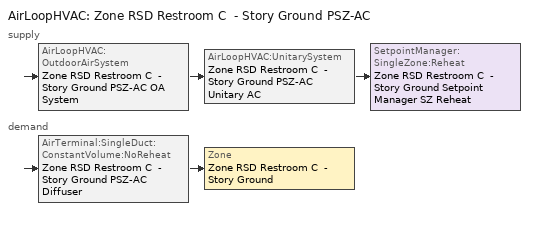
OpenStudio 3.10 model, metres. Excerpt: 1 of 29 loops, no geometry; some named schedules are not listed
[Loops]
AirLoopHVAC 'Zone RSD Restroom C  - Story Ground PSZ-AC'
 supply: AirLoopHVAC:OutdoorAirSystem 'Zone RSD Restroom C  - Story Ground PSZ-AC OA System' > AirLoopHVAC:UnitarySystem 'Zone RSD Restroom C  - Story Ground PSZ-AC Unitary AC' > SetpointManager:SingleZone:Reheat 'Zone RSD Restroom C  - Story Ground Setpoint Manager SZ Reheat'
 demand: AirTerminal:SingleDuct:ConstantVolume:NoReheat 'Zone RSD Restroom C  - Story Ground PSZ-AC Diffuser' > Zone 'Zone RSD Restroom C  - Story Ground'
[Sizing:Zone]
Zone RSD Restroom C  - Story Ground: Zone Cooling Design Supply Air Temperature Input Method=SupplyAirTemperature; Zone Cooling Design Supply Air Temperature {C}=12.7778; Zone Cooling Design Supply Air Temperature Difference {deltaC}=11.11; Zone Heating Design Supply Air Temperature Input Method=SupplyAirTemperature; Zone Heating Design Supply Air Temperature {C}=50; Zone Heating Design Supply Air Temperature Difference {deltaC}=11.11; Zone Cooling Design Supply Air Humidity Ratio {kg-H2O/kg-air}=0.0085; Zone Heating Design Supply Air Humidity Ratio {kg-H2O/kg-air}=0.008; Cooling Design Air Flow Method=DesignDay; Heating Design Air Flow Method=DesignDay; Account for Dedicated Outdoor Air System=No; Dedicated Outdoor Air System Control Strategy=NeutralSupplyAir; Dedicated Outdoor Air Low Setpoint Temperature for Design {C}=autosize; Dedicated Outdoor Air High Setpoint Temperature for Design {C}=autosize; Zone Load Sizing Method=Sensible Load Only No Latent Load; Zone Latent Cooling Design Supply Air Humidity Ratio Input Method=HumidityRatioDifference; Zone Cooling Design Supply Air Humidity Ratio Difference {kgWater/kgDryAir}=0.005; Zone Latent Heating Design Supply Air Humidity Ratio Input Method=HumidityRatioDifference; Zone Humidification Design Supply Air Humidity Ratio Difference {kgWater/kgDryAir}=0.005; Sizing Option=Coincident
[Zone equipment]
Zone RSD Restroom C  - Story Ground: Zone RSD Restroom C  - Story Ground Exhaust Fan, Zone RSD Restroom C  - Story Ground PSZ-AC Diffuser
[Fan:ZoneExhaust]
Zone RSD Restroom C  - Story Ground Exhaust Fan: Availability Schedule=D_RSD_All_Fan_Yr; Fan Total Efficiency=0.563391; Pressure Rise {Pa}=124.544; Maximum Flow Rate {m3/s}=0.0692124; Flow Fraction Schedule=D_RSD_All_Fan_Yr; System Availability Manager Coupling Mode=Decoupled
[AirLoopHVAC]
Zone RSD Restroom C  - Story Ground PSZ-AC: Availability Schedule=Always On Discrete; Design Supply Air Flow Rate {m3/s}=0.0994167; Design Return Air Flow Fraction of Supply Air Flow=1
[Sizing:System]
Zone RSD Restroom C  - Story Ground PSZ-AC: Type of Load to Size On=Sensible; Design Outdoor Air Flow Rate {m3/s}=0.0994167; Central Heating Maximum System Air Flow Ratio=1; Preheat Design Temperature {C}=7.22222; Preheat Design Humidity Ratio {kg-H2O/kg-Air}=0.008; Precool Design Temperature {C}=12.7778; Precool Design Humidity Ratio {kg-H2O/kg-Air}=0.008; Central Cooling Design Supply Air Temperature {C}=12.7778; Central Heating Design Supply Air Temperature {C}=50; Sizing Option=Coincident; 100% Outdoor Air in Cooling=No; 100% Outdoor Air in Heating=No; Central Cooling Design Supply Air Humidity Ratio {kg-H2O/kg-Air}=0.0085; Central Heating Design Supply Air Humidity Ratio {kg-H2O/kg-Air}=0.008; Cooling Design Air Flow Method=DesignDay; Heating Design Air Flow Method=DesignDay; System Outdoor Air Method=ZoneSum; Zone Maximum Outdoor Air Fraction=1; Cooling Supply Air Flow Rate Per Floor Area {m3/s-m2}=0.00996765; Cooling Fraction of Autosized Cooling Supply Air Flow Rate=1; Cooling Supply Air Flow Rate Per Unit Cooling Capacity {m3/s-W}=3.94755e-05; Heating Supply Air Flow Rate Per Floor Area {m3/s-m2}=0.00996765; Heating Fraction of Autosized Heating Supply Air Flow Rate=1; Heating Fraction of Autosized Cooling Supply Air Flow Rate=1; Heating Supply Air Flow Rate Per Unit Heating Capacity {m3/s-W}=3.15882e-05; Cooling Design Capacity Method=CoolingDesignCapacity; Cooling Design Capacity {W}=1580.35; Cooling Design Capacity Per Floor Area {W/m2}=234.7; Fraction of Autosized Cooling Design Capacity=1; Heating Design Capacity Method=HeatingDesignCapacity; Heating Design Capacity {W}=1809.29; Heating Design Capacity Per Floor Area {W/m2}=157; Fraction of Autosized Heating Design Capacity=1; Central Cooling Capacity Control Method=OnOff; Occupant Diversity=1
[SetpointManager:SingleZone:Reheat]
Zone RSD Restroom C  - Story Ground Setpoint Manager SZ Reheat: Minimum Supply Air Temperature {C}=12.7778; Maximum Supply Air Temperature {C}=50; Control Zone=Zone RSD Restroom C  - Story Ground; Setpoint Node or NodeList=Zone RSD Restroom C  - Story Ground PSZ-AC Supply Outlet Node
[Coil:Heating:Gas]
Zone RSD Restroom C  - Story Ground PSZ-AC Gas Htg Coil: Availability Schedule=Always On Discrete; Gas Burner Efficiency=0.8; Nominal Capacity {W}=4318.48; On Cycle Parasitic Electric Load {W}=0; Off Cycle Parasitic Gas Load {W}=0
[Coil:Heating:Electric]
Zone RSD Restroom C  - Story Ground PSZ-AC No Heat: Availability Schedule=Always Off Discrete; Efficiency=1; Nominal Capacity {W}=0
[Coil:Cooling:DX:SingleSpeed]
Zone RSD Restroom C  - Story Ground PSZ-AC 1spd DX AC Clg Coil 6kBtu/hr 9.7SEER 6kBtu/hr 13.0SEER: Availability Schedule=Always On Discrete; Rated Total Cooling Capacity {W}=1859.21; Rated Sensible Heat Ratio=0.800434; Rated COP {W/W}=3.91157; Rated Air Flow Rate {m3/s}=0.0994167; Rated Evaporator Fan Power Per Volume Flow Rate 2017 {W/(m3/s)}=773.3; Rated Evaporator Fan Power Per Volume Flow Rate 2023 {W/(m3/s)}=934.4; Total Cooling Capacity Function of Temperature Curve=SpltAC1Sp_ClCap_fT; Total Cooling Capacity Function of Flow Fraction Curve=DXCOOL-NECB2011-REF-CAPFFLOW; Energy Input Ratio Function of Temperature Curve=SpltAC1Sp_EIR_fT; Energy Input Ratio Function of Flow Fraction Curve=DXCOOL-NECB2011-REF-COOLEIRFFLOW; Part Load Fraction Correlation Curve=DXCOOL-NECB2011-REF-COOLPLFFPLR; Minimum Outdoor Dry-Bulb Temperature for Compressor Operation {C}=-25; Nominal Time for Condensate Removal to Begin {s}=0; Ratio of Initial Moisture Evaporation Rate and Steady State Latent Capacity=0; Maximum Cycling Rate {cycles/hr}=0; Latent Capacity Time Constant {s}=0; Condenser Type=AirCooled; Evaporative Condenser Effectiveness=0.9; Evaporative Condenser Air Flow Rate {m3/s}=autosize; Evaporative Condenser Pump Rated Power Consumption {W}=autosize; Crankcase Heater Capacity {W}=0; Maximum Outdoor Dry-Bulb Temperature for Crankcase Heater Operation {C}=10; Basin Heater Capacity {W/K}=0; Basin Heater Setpoint Temperature {C}=2
[Fan:OnOff]
Zone RSD Restroom C  - Story Ground PSZ-AC Fan: Availability Schedule=Always On Discrete; Fan Total Efficiency=0.546; Pressure Rise {Pa}=622.722; Maximum Flow Rate {m3/s}=0.0994167; Motor Efficiency=0.84; Motor In Airstream Fraction=1; Fan Power Ratio Function of Speed Ratio Curve=Fan On Off Power Curve 17; Fan Efficiency Ratio Function of Speed Ratio Curve=Fan On Off Efficiency Curve 17
[AirLoopHVAC:UnitarySystem]
Zone RSD Restroom C  - Story Ground PSZ-AC Unitary AC: Control Type=Load; Controlling Zone or Thermostat Location=Zone RSD Restroom C  - Story Ground; Dehumidification Control Type=None; Availability Schedule=Outage Availability Schedule; Supply Fan=Zone RSD Restroom C  - Story Ground PSZ-AC Fan; Fan Placement=DrawThrough; Supply Air Fan Operating Mode Schedule=Always On Discrete; Heating Coil=Zone RSD Restroom C  - Story Ground PSZ-AC Gas Htg Coil; DX Heating Coil Sizing Ratio=1; Cooling Coil=Zone RSD Restroom C  - Story Ground PSZ-AC 1spd DX AC Clg Coil 6kBtu/hr 9.7SEER 6kBtu/hr 13.0SEER; Use DOAS DX Cooling Coil=No; DOAS DX Cooling Coil Leaving Minimum Air Temperature {C}=2; Latent Load Control=SensibleOnlyLoadControl; Supplemental Heating Coil=Zone RSD Restroom C  - Story Ground PSZ-AC No Heat; Supply Air Flow Rate Method During Cooling Operation=SupplyAirFlowRate; Supply Air Flow Rate During Cooling Operation {m3/s}=0.0994167; Supply Air Flow Rate Method During Heating Operation=SupplyAirFlowRate; Supply Air Flow Rate During Heating Operation {m3/s}=0.0994167; Supply Air Flow Rate Method When No Cooling or Heating is Required=None; No Load Supply Air Flow Rate Control Set To Low Speed=Yes; Maximum Supply Air Temperature {C}=50; Maximum Outdoor Dry-Bulb Temperature for Supplemental Heater Operation {C}=21; Ancilliary On-Cycle Electric Power {W}=0; Ancilliary Off-Cycle Electric Power {W}=0
[Controller:OutdoorAir]
Zone RSD Restroom C  - Story Ground PSZ-AC OA System Controller: Minimum Outdoor Air Flow Rate {m3/s}=0.0301074; Maximum Outdoor Air Flow Rate {m3/s}=0.0994167; Economizer Control Type=NoEconomizer; Economizer Control Action Type=ModulateFlow; Economizer Maximum Limit Dry-Bulb Temperature {C}=28; Economizer Maximum Limit Enthalpy {J/kg}=64000; Lockout Type=LockoutWithCompressor; Minimum Limit Type=FixedMinimum; Minimum Outdoor Air Schedule=Zone RSD Restroom C  - Story Ground PSZ-AC_night_ventcycle_schedule; Controller Mechanical Ventilation=Controller Mechanical Ventilation 18; High Humidity Control=No; High Humidity Outdoor Air Flow Ratio=1; Control High Indoor Humidity Based on Outdoor Humidity Ratio=Yes; Heat Recovery Bypass Control Type=BypassWhenWithinEconomizerLimits; Economizer Operation Staging=InterlockedWithMechanicalCooling
[Controller:MechanicalVentilation]
Controller Mechanical Ventilation 18: Availability Schedule=Always On Discrete
[AirLoopHVAC:OutdoorAirSystem]
Zone RSD Restroom C  - Story Ground PSZ-AC OA System: Controller=Zone RSD Restroom C  - Story Ground PSZ-AC OA System Controller
[AirTerminal:SingleDuct:ConstantVolume:NoReheat]
Zone RSD Restroom C  - Story Ground PSZ-AC Diffuser: Availability Schedule=Always On Discrete; Maximum Air Flow Rate {m3/s}=0.0994167
[Schedule:Ruleset]
D_RSD_All_Fan_Yr: Default Day Schedule=D_RSD_All_Fan_Yr Default; Summer Design Day Schedule=D_RSD_All_Fan_Yr Summer Design Day; Winter Design Day Schedule=D_RSD_All_Fan_Yr Winter Design Day
[Schedule:Day]
D_RSD_All_Fan_Yr Default; autogen D_RSD_All_Fan_Yr 0_day_sch: Average, 9, 0, 0, 23, 0, 1, 24, 0, 0
D_RSD_All_Fan_Yr Winter Design Day; D_RSD_All_Fan_Yr Summer Design Day: No, 9, 0, 0, 23, 0, 1, 24, 0, 0
Schedule Day 41: 1, 0, 0, 2, 0, 0, 3, 0, 0, 4, 0, 0, 5, 0, 0, 6, 0, 0, 7, 0, 0, 8, 0, 0, 9, 0, 0, 10, 0, 1, 11, 0, 1, 12, 0, 1, 13, 0, 1, 14, 0, 1, 15, 0, 0, 16, 0, 0, 17, 0, 0, 18, 0, 0, 19, 0, 0, 20, 0, 0, 21, 0, 0, 22, 0, 0, 23, 0, 0, 24, 0, 0
Schedule Day 42: 1, 0, 0, 2, 0, 0, 3, 0, 0, 4, 0, 0, 5, 0, 0, 6, 0, 0, 7, 0, 0, 8, 0, 0, 9, 0, 0, 10, 0, 0, 11, 0, 0, 12, 0, 0, 13, 0, 0, 14, 0, 0, 15, 0, 1, 16, 0, 1, 17, 0, 1, 18, 0, 1, 19, 0, 1, 20, 0, 1, 21, 0, 1, 22, 0, 1, 23, 0, 1, 24, 0, 0
[Schedule:Rule] Schedule Ruleset=D_RSD_All_Fan_Yr; Apply Sunday=Yes; Apply Monday=Yes; Apply Tuesday=Yes; Apply Wednesday=Yes; Apply Thursday=Yes; Apply Friday=Yes; Apply Saturday=Yes
autogen D_RSD_All_Fan_Yr 0: Rule Order=2; Day Schedule=autogen D_RSD_All_Fan_Yr 0_day_sch; Date Specification Type=SpecificDates; Specific Month 1=1; Specific Day 1=2; Specific Month 2=1; Specific Day 2=3; Specific Month 3=1; Specific Day 3=9; Specific Month 4=1; Specific Day 4=10; Specific Month 5=1; Specific Day 5=16; Specific Month 6=1; Specific Day 6=17; Specific Month 7=1; Specific Day 7=23; Specific Month 8=1; Specific Day 8=24; Specific Month 9=1; Specific Day 9=30; Specific Month 10=1; Specific Day 10=31; Specific Month 11=2; Specific Day 11=6; Specific Month 12=2; Specific Day 12=7; Specific Month 13=2; Specific Day 13=13; Specific Month 14=2; Specific Day 14=14; Specific Month 15=2; Specific Day 15=20; Specific Month 16=2; Specific Day 16=21; Specific Month 17=2; Specific Day 17=27; Specific Month 18=2; Specific Day 18=28; Specific Month 19=3; Specific Day 19=6; Specific Month 20=3; Specific Day 20=7; Specific Month 21=3; Specific Day 21=13; Specific Month 22=3; Specific Day 22=14; Specific Month 23=3; Specific Day 23=20; Specific Month 24=3; Specific Day 24=21; Specific Month 25=3; Specific Day 25=27; Specific Month 26=3; Specific Day 26=28; Specific Month 27=4; Specific Day 27=3; Specific Month 28=4; Specific Day 28=4; Specific Month 29=4; Specific Day 29=10; Specific Month 30=4; Specific Day 30=11; Specific Month 31=4; Specific Day 31=17; Specific Month 32=4; Specific Day 32=18; Specific Month 33=4; Specific Day 33=24; Specific Month 34=4; Specific Day 34=25; Specific Month 35=5; Specific Day 35=1; Specific Month 36=5; Specific Day 36=2; Specific Month 37=5; Specific Day 37=8; Specific Month 38=5; Specific Day 38=9; Specific Month 39=5; Specific Day 39=15; Specific Month 40=5; Specific Day 40=16; Specific Month 41=5; Specific Day 41=22; Specific Month 42=5; Specific Day 42=23; Specific Month 43=5; Specific Day 43=29; Specific Month 44=5; Specific Day 44=30; Specific Month 45=6; Specific Day 45=5; Specific Month 46=6; Specific Day 46=6; Specific Month 47=6; Specific Day 47=12; Specific Month 48=6; Specific Day 48=13; Specific Month 49=6; Specific Day 49=19; Specific Month 50=6; Specific Day 50=20; Specific Month 51=6; Specific Day 51=26; Specific Month 52=6; Specific Day 52=27; Specific Month 53=7; Specific Day 53=3; Specific Month 54=7; Specific Day 54=4; Specific Month 55=7; Specific Day 55=10; Specific Month 56=7; Specific Day 56=11; Specific Month 57=7; Specific Day 57=17; Specific Month 58=7; Specific Day 58=18; Specific Month 59=7; Specific Day 59=24; Specific Month 60=7; Specific Day 60=25; Specific Month 61=7; Specific Day 61=31; Specific Month 62=8; Specific Day 62=1; Specific Month 63=8; Specific Day 63=7; Specific Month 64=8; Specific Day 64=8; Specific Month 65=8; Specific Day 65=14; Specific Month 66=8; Specific Day 66=15; Specific Month 67=8; Specific Day 67=21; Specific Month 68=8; Specific Day 68=22; Specific Month 69=8; Specific Day 69=28; Specific Month 70=8; Specific Day 70=29; Specific Month 71=9; Specific Day 71=4; Specific Month 72=9; Specific Day 72=5; Specific Month 73=9; Specific Day 73=11; Specific Month 74=9; Specific Day 74=12; Specific Month 75=9; Specific Day 75=18; Specific Month 76=9; Specific Day 76=19; Specific Month 77=9; Specific Day 77=25; Specific Month 78=9; Specific Day 78=26; Specific Month 79=10; Specific Day 79=2; Specific Month 80=10; Specific Day 80=3; Specific Month 81=10; Specific Day 81=9; Specific Month 82=10; Specific Day 82=10; Specific Month 83=10; Specific Day 83=16; Specific Month 84=10; Specific Day 84=17; Specific Month 85=10; Specific Day 85=23; Specific Month 86=10; Specific Day 86=24; Specific Month 87=10; Specific Day 87=30; Specific Month 88=10; Specific Day 88=31; Specific Month 89=11; Specific Day 89=6; Specific Month 90=11; Specific Day 90=7; Specific Month 91=11; Specific Day 91=13; Specific Month 92=11; Specific Day 92=14; Specific Month 93=11; Specific Day 93=20; Specific Month 94=11; Specific Day 94=21; Specific Month 95=11; Specific Day 95=27; Specific Month 96=11; Specific Day 96=28; Specific Month 97=12; Specific Day 97=4; Specific Month 98=12; Specific Day 98=5; Specific Month 99=12; Specific Day 99=11; Specific Month 100=12; Specific Day 100=12; Specific Month 101=12; Specific Day 101=18; Specific Month 102=12; Specific Day 102=19; Specific Month 103=12; Specific Day 103=25; Specific Month 104=12; Specific Day 104=26
D_RSD_All_Fan_Yr Outage Day 227: Rule Order=1; Day Schedule=Schedule Day 41; Date Specification Type=DateRange; Start Month=8; Start Day=15; End Month=8; End Day=15
D_RSD_All_Fan_Yr Outage Day 228: Rule Order=0; Day Schedule=Schedule Day 42; Date Specification Type=DateRange; Start Month=8; Start Day=16; End Month=8; End Day=16
[Schedule:Constant]
Name | Value
Always On Discrete; Zone RSD Restroom C  - Story Ground PSZ-AC_night_ventcycle_schedule | 1
Always Off Discrete | 0
[Curve:Exponent]
Fan On Off Power Curve 17: Coefficient1 Constant=1; Coefficient2 Constant=0; Coefficient3 Constant=0; Minimum Value of x=0; Maximum Value of x=1
[Curve:Cubic] Maximum Value of x=1
Name | Coefficient1 Constant | Coefficient2 x | Coefficient3 x**2 | Coefficient4 x**3 | Minimum Value of x
Fan On Off Efficiency Curve 17 | 1 | 0 | 0 | 0 | 0
DXCOOL-NECB2011-REF-COOLPLFFPLR | 0.0277 | 4.9151 | -8.184 | 4.2702 | 0.7
[Curve:Biquadratic] Minimum Value of x=7.22222; Maximum Value of x=29.44444; Minimum Value of y=-23.333; Maximum Value of y=46.11111
Name | Coefficient1 Constant | Coefficient2 x | Coefficient3 x**2 | Coefficient4 y | Coefficient5 y**2 | Coefficient6 x*y
SpltAC1Sp_ClCap_fT | 0.67916 | 0.016938 | 0.00069336 | 0.0045576 | -8.42e-05 | -0.00047628
SpltAC1Sp_EIR_fT | 0.739046 | -0.00778968 | 0.000128304 | -0.00027 | 0.0006642 | -0.000648
[Curve:Quadratic] Coefficient1 Constant=1; Coefficient2 x=0; Coefficient3 x**2=0; Minimum Value of x=0; Maximum Value of x=1
DXCOOL-NECB2011-REF-CAPFFLOW; DXCOOL-NECB2011-REF-COOLEIRFFLOW
